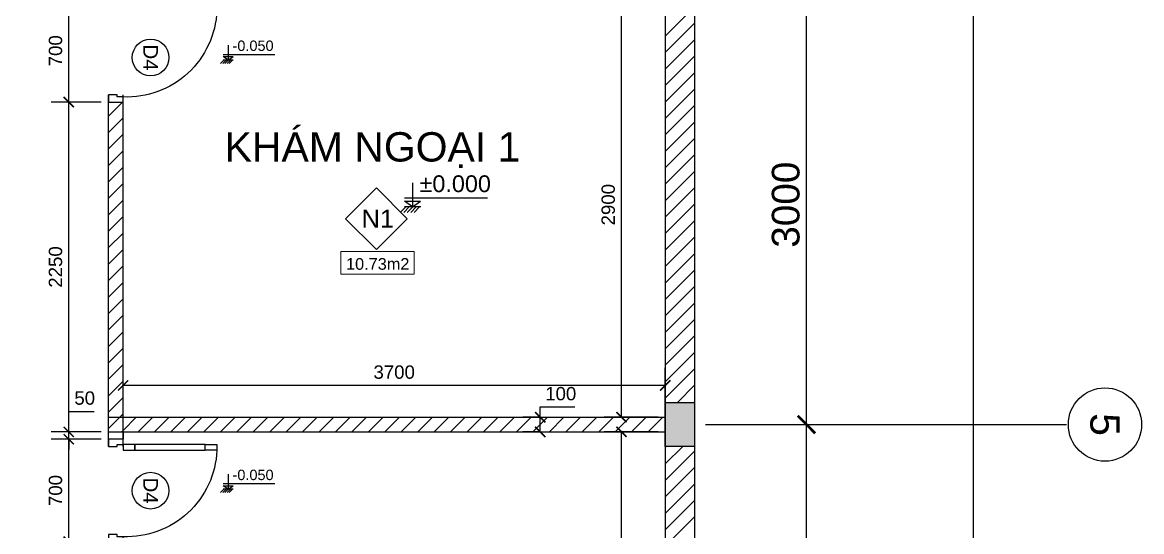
# Model space of a CAD drawing. Header units: millimetres. Extents: x -26398 to 135532, y -376633 to 43268.
# Drawn here: x 27697 to 35335, y -34718 to -31244 of the extents above; entities that cross this region are included whole.
import ezdxf
from ezdxf.enums import TextEntityAlignment as Align

# ---------------------------------------------------------------- set-up
doc = ezdxf.new("R2010")
doc.units = ezdxf.units.MM
for name, color, linetype in [('A-Door', 150, 'Continuous'), ('A5-KICHTHUOC', 251, 'Continuous'), ('cửa', 152, 'Continuous'), ('NT', 1, 'Continuous'), ('TƯỜNG', 52, 'Continuous')]:
    doc.layers.add(name, color=color, linetype=linetype)
doc.layers.add('A6-GHICHU', color=147, linetype='Continuous', lineweight=20)
doc.styles.add('GHICHU35', font='', dxfattribs={"width": 0.9, "height": 350})
doc.styles.get("Standard").update_dxf_attribs({"font": 'arial.ttf'})
doc.styles.add('TUANH', font='')
doc.styles.get('GHICHU35').set_extended_font_data('VNI-Helve')
doc.styles.get('TUANH').set_extended_font_data('VNI-Helve-Condense', bold=True)
doc.dimstyles.new('dimmatbang', dxfattribs={"dimscale": 70, "dimtxt": 2.7, "dimasz": 1.7, "dimexe": 1.7, "dimexo": 0.7, "dimtad": 1, "dimtoh": 1, "dimdec": 1, "dimtxsty": 'Standard', "dimblk": 'ARCHTICK', "dimcen": 2.5, "dimclrd": 1, "dimclre": 256, "dimadec": 0, "dimazin": 0, "dimtfac": 1, "dimtdec": 1, "dimtmove": 0, "dimatfit": 3, "dimfxl": 1, "dimarcsym": 0})

# ---------------------------------------------------------------- blocks, each defined once
blk = doc.blocks.new('_ArchTick')
at = {"color": 0, "linetype": 'ByBlock', "const_width": 0.15}
blk.add_lwpolyline([(-0.5, -0.5), (0.5, 0.5)], dxfattribs=at)
blk = doc.blocks.new('*D12')
at = {"lineweight": -2, "transparency": 16777216}
for p, q in [((32359.2, -33988.1), (33166.5, -33988.1)), ((32359.2, -36988.1), (33166.5, -36988.1))]:
    blk.add_line(p, q, dxfattribs=at)
at = {"color": 1, "lineweight": -2, "transparency": 16777216}
blk.add_line((33047.5, -36988.1), (33047.5, -33988.1), dxfattribs=at)
at = {"layer": 'DEFPOINTS', "color": 0, "transparency": 16777216}
for p in [(32310.2, -33988.1), (33047.5, -33988.1), (32310.2, -36988.1)]:
    blk.add_point(p, dxfattribs=at)
at = {"color": 1, "lineweight": -2, "transparency": 16777216, "xscale": 119, "yscale": 119, "zscale": 119}
for p, rotation in [((33047.5, -33988.1), 90), ((33047.5, -36988.1), 270)]:
    blk.add_blockref('_ArchTick', p, dxfattribs=dict(at, rotation=rotation))
at = {"color": 0, "transparency": 16777216, "insert": (32907.2, -35488.1), "char_height": 189, "attachment_point": 5, "rotation": 90}
blk.add_mtext('3000', dxfattribs=at)
blk = doc.blocks.new('*D13')
at = {"lineweight": -2, "transparency": 16777216}
for p, q in [((32359.2, -30988.1), (33166.5, -30988.1)), ((32359.2, -33988.1), (33166.5, -33988.1))]:
    blk.add_line(p, q, dxfattribs=at)
at = {"color": 1, "lineweight": -2, "transparency": 16777216}
blk.add_line((33047.5, -33988.1), (33047.5, -30988.1), dxfattribs=at)
at = {"layer": 'DEFPOINTS', "color": 0, "transparency": 16777216}
for p in [(32310.2, -30988.1), (33047.5, -30988.1), (32310.2, -33988.1)]:
    blk.add_point(p, dxfattribs=at)
at = {"color": 1, "lineweight": -2, "transparency": 16777216, "xscale": 119, "yscale": 119, "zscale": 119}
for p, rotation in [((33047.5, -30988.1), 90), ((33047.5, -33988.1), 270)]:
    blk.add_blockref('_ArchTick', p, dxfattribs=dict(at, rotation=rotation))
at = {"color": 0, "transparency": 16777216, "insert": (32907.2, -32488.1), "char_height": 189, "attachment_point": 5, "rotation": 90}
blk.add_mtext('3000', dxfattribs=at)
blk = doc.blocks.new('*D26')
at = {"lineweight": -2, "transparency": 16777216}
for p, q in [((33121, -18988.1), (34306.9, -18988.1)), ((33121, -56988.1), (34306.9, -56988.1))]:
    blk.add_line(p, q, dxfattribs=at)
at = {"color": 1, "lineweight": -2, "transparency": 16777216}
blk.add_line((34187.9, -56988.1), (34187.9, -18988.1), dxfattribs=at)
at = {"layer": 'DEFPOINTS', "color": 0, "transparency": 16777216}
for p in [(33072, -18988.1), (34187.9, -18988.1), (33072, -56988.1)]:
    blk.add_point(p, dxfattribs=at)
at = {"color": 1, "lineweight": -2, "transparency": 16777216, "xscale": 119, "yscale": 119, "zscale": 119}
for p, rotation in [((34187.9, -18988.1), 90), ((34187.9, -56988.1), 270)]:
    blk.add_blockref('_ArchTick', p, dxfattribs=dict(at, rotation=rotation))
at = {"color": 0, "transparency": 16777216, "insert": (34047.6, -37988.1), "char_height": 189, "attachment_point": 5, "rotation": 90}
blk.add_mtext('38000', dxfattribs=at)
blk = doc.blocks.new('A$C7DB75F4D')
at = {"layer": 'A-Door'}
for points in [[(625, 740), (625, 660), (665, 660), (665, 740)], [(625, 180), (625, 660), (665, 660), (665, 180)], [(625, 100), (625, 180), (665, 180), (665, 100)], [(35, 100), (35, 60), (50, 60), (50, 50), (50, 0), (0, 0), (0, 100)], [(665, 100), (700, 100), (700, 0), (650, 0), (650, 50), (650, 60), (665, 60)]]:
    blk.add_lwpolyline(points, close=True, dxfattribs=at)
at = {"layer": 'NT', "color": 1}
blk.add_arc((650, 125), 615.5, 92.32782, 182.32782, dxfattribs=at)
blk = doc.blocks.new('1-cote nen')
for p, q in [((-2, 267), (-2, 0)), ((-91, 102), (828, 102)), ((-2, 0), (-91, 63)), ((-91, 63), (88, 63)), ((90, 0), (-91, 0)), ((-2, 0), (88, 63)), ((-137, -60), (-77, 0)), ((-99, -60), (-39, 0)), ((-60, -60), (0, 0)), ((-21, -60), (39, 0)), ((17, -60), (77, 0))]:
    blk.add_line(p, q)
at = {"ltscale": 50, "style": 'GHICHU35', "width": 0.9}
blk.add_attdef('%%P0.000', (75, 164), '', height=187, dxfattribs=at)
blk = doc.blocks.new('*D105')
at = {"lineweight": -2, "transparency": 16777216}
for p, q in [((28235.5, -34088.1), (27894.8, -34088.1)), ((28235.5, -34788.1), (27894.8, -34788.1))]:
    blk.add_line(p, q, dxfattribs=at)
at = {"color": 1, "lineweight": -2, "transparency": 16777216}
blk.add_line((28013.8, -34788.1), (28013.8, -34088.1), dxfattribs=at)
at = {"layer": 'DEFPOINTS', "color": 0, "transparency": 16777216}
for p in [(28013.8, -34088.1), (28284.5, -34088.1), (28284.5, -34788.1)]:
    blk.add_point(p, dxfattribs=at)
at = {"color": 1, "lineweight": -2, "transparency": 16777216, "xscale": 70, "yscale": 70, "zscale": 70}
for p, rotation in [((28013.8, -34088.1), 90), ((28013.8, -34788.1), 270)]:
    blk.add_blockref('_ArchTick', p, dxfattribs=dict(at, rotation=rotation))
at = {"color": 0, "transparency": 16777216, "insert": (27923.6, -34438.1), "char_height": 91, "attachment_point": 5, "rotation": 90}
blk.add_mtext('700', dxfattribs=at)
blk = doc.blocks.new('*D93')
at = {"color": 1, "lineweight": -2, "transparency": 16777216}
for p, q in [((28013.8, -34038.1), (28013.8, -33898.1)), ((28013.8, -33898.1), (28187.6, -33898.1)), ((28013.8, -34088.1), (28013.8, -34038.1)), ((28013.8, -34088.1), (28013.8, -34158.1))]:
    blk.add_line(p, q, dxfattribs=at)
at = {"lineweight": -2, "transparency": 16777216}
for p, q in [((28235.5, -34038.1), (27894.8, -34038.1)), ((28235.5, -34088.1), (27894.8, -34088.1))]:
    blk.add_line(p, q, dxfattribs=at)
at = {"layer": 'DEFPOINTS', "color": 0, "transparency": 16777216}
for p in [(28013.8, -34038.1), (28284.5, -34038.1), (28284.5, -34088.1)]:
    blk.add_point(p, dxfattribs=at)
at = {"color": 1, "lineweight": -2, "transparency": 16777216, "xscale": 70, "yscale": 70, "zscale": 70}
for p, rotation in [((28013.8, -34038.1), 270), ((28013.8, -34088.1), 90)]:
    blk.add_blockref('_ArchTick', p, dxfattribs=dict(at, rotation=rotation))
at = {"color": 0, "transparency": 16777216, "insert": (28122.6, -33807.9), "char_height": 91, "attachment_point": 5}
blk.add_mtext('50', dxfattribs=at)
blk = doc.blocks.new('*D94')
at = {"lineweight": -2, "transparency": 16777216}
for p, q in [((28235.5, -31788.1), (27894.8, -31788.1)), ((28235.5, -34038.1), (27894.8, -34038.1))]:
    blk.add_line(p, q, dxfattribs=at)
at = {"color": 1, "lineweight": -2, "transparency": 16777216}
blk.add_line((28013.8, -34038.1), (28013.8, -31788.1), dxfattribs=at)
at = {"layer": 'DEFPOINTS', "color": 0, "transparency": 16777216}
for p in [(28013.8, -31788.1), (28284.5, -31788.1), (28284.5, -34038.1)]:
    blk.add_point(p, dxfattribs=at)
at = {"color": 1, "lineweight": -2, "transparency": 16777216, "xscale": 70, "yscale": 70, "zscale": 70}
for p, rotation in [((28013.8, -31788.1), 90), ((28013.8, -34038.1), 270)]:
    blk.add_blockref('_ArchTick', p, dxfattribs=dict(at, rotation=rotation))
at = {"color": 0, "transparency": 16777216, "insert": (27923.6, -32913.1), "char_height": 91, "attachment_point": 5, "rotation": 90}
blk.add_mtext('2250', dxfattribs=at)
blk = doc.blocks.new('*D95')
at = {"lineweight": -2, "transparency": 16777216}
for p, q in [((28235.5, -31088.1), (27894.8, -31088.1)), ((28235.5, -31788.1), (27894.8, -31788.1))]:
    blk.add_line(p, q, dxfattribs=at)
at = {"color": 1, "lineweight": -2, "transparency": 16777216}
blk.add_line((28013.8, -31788.1), (28013.8, -31088.1), dxfattribs=at)
at = {"layer": 'DEFPOINTS', "color": 0, "transparency": 16777216}
for p in [(28013.8, -31088.1), (28284.5, -31088.1), (28284.5, -31788.1)]:
    blk.add_point(p, dxfattribs=at)
at = {"color": 1, "lineweight": -2, "transparency": 16777216, "xscale": 70, "yscale": 70, "zscale": 70}
for p, rotation in [((28013.8, -31088.1), 90), ((28013.8, -31788.1), 270)]:
    blk.add_blockref('_ArchTick', p, dxfattribs=dict(at, rotation=rotation))
at = {"color": 0, "transparency": 16777216, "insert": (27923.6, -31438.1), "char_height": 91, "attachment_point": 5, "rotation": 90}
blk.add_mtext('700', dxfattribs=at)
blk = doc.blocks.new('*D127')
at = {"color": 1, "lineweight": -2, "transparency": 16777216}
for p, q in [((31231.2, -33938.1), (31231.2, -33868.1)), ((31231.2, -33868.1), (31467.1, -33868.1)), ((31231.2, -34038.1), (31231.2, -33938.1))]:
    blk.add_line(p, q, dxfattribs=at)
at = {"lineweight": -2, "transparency": 16777216}
for p, q in [((31216.4, -33938.1), (31112.2, -33938.1)), ((31216.4, -34038.1), (31112.2, -34038.1))]:
    blk.add_line(p, q, dxfattribs=at)
at = {"layer": 'DEFPOINTS', "color": 0, "transparency": 16777216}
for p in [(31231.2, -33938.1), (31265.4, -33938.1), (31265.4, -34038.1)]:
    blk.add_point(p, dxfattribs=at)
at = {"color": 1, "lineweight": -2, "transparency": 16777216, "xscale": 70, "yscale": 70, "zscale": 70}
for p, rotation in [((31231.2, -33938.1), 90), ((31231.2, -34038.1), 270)]:
    blk.add_blockref('_ArchTick', p, dxfattribs=dict(at, rotation=rotation))
at = {"color": 0, "transparency": 16777216, "insert": (31371, -33777.9), "char_height": 91, "attachment_point": 5}
blk.add_mtext('100', dxfattribs=at)
blk = doc.blocks.new('*D162')
at = {"lineweight": -2, "transparency": 16777216}
for p, q in [((32035.5, -34038.1), (31666.7, -34038.1)), ((32035.5, -36938.1), (31666.7, -36938.1))]:
    blk.add_line(p, q, dxfattribs=at)
at = {"color": 1, "lineweight": -2, "transparency": 16777216}
blk.add_line((31785.7, -36938.1), (31785.7, -34038.1), dxfattribs=at)
at = {"layer": 'DEFPOINTS', "color": 0, "transparency": 16777216}
for p in [(31785.7, -34038.1), (32084.5, -34038.1), (32084.5, -36938.1)]:
    blk.add_point(p, dxfattribs=at)
at = {"color": 1, "lineweight": -2, "transparency": 16777216, "xscale": 70, "yscale": 70, "zscale": 70}
for p, rotation in [((31785.7, -34038.1), 90), ((31785.7, -36938.1), 270)]:
    blk.add_blockref('_ArchTick', p, dxfattribs=dict(at, rotation=rotation))
at = {"color": 0, "transparency": 16777216, "insert": (31695.5, -35488.1), "char_height": 91, "attachment_point": 5, "rotation": 90}
blk.add_mtext('2900', dxfattribs=at)
blk = doc.blocks.new('*D163')
at = {"lineweight": -2, "transparency": 16777216}
for p, q in [((28384.5, -33889.1), (28384.5, -33602)), ((32084.5, -33889.1), (32084.5, -33602))]:
    blk.add_line(p, q, dxfattribs=at)
at = {"color": 1, "lineweight": -2, "transparency": 16777216}
blk.add_line((32084.5, -33721), (28384.5, -33721), dxfattribs=at)
at = {"layer": 'DEFPOINTS', "color": 0, "transparency": 16777216}
for p in [(28384.5, -33721), (28384.5, -33938.1), (32084.5, -33938.1)]:
    blk.add_point(p, dxfattribs=at)
at = {"color": 1, "lineweight": -2, "transparency": 16777216, "xscale": 70, "yscale": 70, "zscale": 70, "rotation": 180}
blk.add_blockref('_ArchTick', (28384.5, -33721), dxfattribs=at)
at = {"color": 1, "lineweight": -2, "transparency": 16777216, "xscale": 70, "yscale": 70, "zscale": 70}
blk.add_blockref('_ArchTick', (32084.5, -33721), dxfattribs=at)
at = {"color": 0, "transparency": 16777216, "insert": (30234.5, -33630.8), "char_height": 91, "attachment_point": 5}
blk.add_mtext('3700', dxfattribs=at)
blk = doc.blocks.new('*D164')
at = {"lineweight": -2, "transparency": 16777216}
for p, q in [((32035.5, -31038.1), (31666.7, -31038.1)), ((32035.5, -33938.1), (31666.7, -33938.1))]:
    blk.add_line(p, q, dxfattribs=at)
at = {"color": 1, "lineweight": -2, "transparency": 16777216}
blk.add_line((31785.7, -33938.1), (31785.7, -31038.1), dxfattribs=at)
at = {"layer": 'DEFPOINTS', "color": 0, "transparency": 16777216}
for p in [(31785.7, -31038.1), (32084.5, -31038.1), (32084.5, -33938.1)]:
    blk.add_point(p, dxfattribs=at)
at = {"color": 1, "lineweight": -2, "transparency": 16777216, "xscale": 70, "yscale": 70, "zscale": 70}
for p, rotation in [((31785.7, -31038.1), 90), ((31785.7, -33938.1), 270)]:
    blk.add_blockref('_ArchTick', p, dxfattribs=dict(at, rotation=rotation))
at = {"color": 0, "transparency": 16777216, "insert": (31695.5, -32488.1), "char_height": 91, "attachment_point": 5, "rotation": 90}
blk.add_mtext('2900', dxfattribs=at)

msp = doc.modelspace()

# ---------------------------------------------------------------- hatches: boundary and pattern name
h = msp.add_hatch()
h.set_pattern_fill('ANSI31', color=256, scale=25)
h.paths.add_polyline_path([(28384.47, -31788.06), (28284.47, -31788.06), (28284.47, -33938.06), (28384.47, -33938.06)])
h.paths.add_polyline_path([(28384.47, -33938.06), (28284.47, -33938.06), (28284.47, -34038.06), (28384.47, -34038.06)])
h = msp.add_hatch(color=1)
h.dxf.hatch_style = 1
h.paths.add_polyline_path([(32084.47, -33838.06), (32084.47, -34138.06), (32284.47, -34138.06), (32284.47, -33838.06)])

# ---------------------------------------------------------------- linework, layer by layer
at = {"linetype": 'Continuous'}
for p, q in [((32084.47, -31338.59), (32284.47, -31138.59)), ((32084.47, -31450.84), (32284.47, -31250.84)), ((32084.47, -31563.1), (32284.47, -31363.1)), ((32084.47, -31675.35), (32284.47, -31475.35)), ((32084.47, -31787.6), (32284.47, -31587.6)), ((32084.47, -31899.86), (32284.47, -31699.86)), ((32084.47, -32012.11), (32284.47, -31812.11)), ((32084.47, -32124.36), (32284.47, -31924.36)), ((32084.47, -32236.62), (32284.47, -32036.62)), ((32084.47, -32348.87), (32284.47, -32148.87)), ((32084.47, -32461.12), (32284.47, -32261.12)), ((32084.47, -32573.38), (32284.47, -32373.38)), ((32084.47, -32685.63), (32284.47, -32485.63)), ((32084.47, -32797.88), (32284.47, -32597.88)), ((32084.47, -32910.13), (32284.47, -32710.13)), ((32084.47, -33022.39), (32284.47, -32822.39)), ((32084.47, -33134.64), (32284.47, -32934.64)), ((32084.47, -33246.89), (32284.47, -33046.89)), ((32084.47, -33359.15), (32284.47, -33159.15)), ((32084.47, -33471.4), (32284.47, -33271.4)), ((32084.47, -33583.65), (32284.47, -33383.65)), ((32084.47, -33695.91), (32284.47, -33495.91)), ((32084.47, -33808.16), (32284.47, -33608.16)), ((32166.82, -33838.06), (32284.47, -33720.41)), ((32279.07, -33838.06), (32284.47, -33832.67)), ((28384.47, -34028.31), (28474.72, -33938.06)), ((28486.97, -34038.06), (28586.97, -33938.06)), ((28599.22, -34038.06), (28699.22, -33938.06)), ((28711.48, -34038.06), (28811.48, -33938.06)), ((28823.73, -34038.06), (28923.73, -33938.06)), ((28935.98, -34038.06), (29035.98, -33938.06)), ((29048.24, -34038.06), (29148.24, -33938.06)), ((29160.49, -34038.06), (29260.49, -33938.06)), ((29272.74, -34038.06), (29372.74, -33938.06)), ((29385, -34038.06), (29485, -33938.06)), ((29497.25, -34038.06), (29597.25, -33938.06)), ((29609.5, -34038.06), (29709.5, -33938.06)), ((29721.76, -34038.06), (29821.76, -33938.06)), ((29834.01, -34038.06), (29934.01, -33938.06)), ((29946.26, -34038.06), (30046.26, -33938.06)), ((30058.52, -34038.06), (30158.52, -33938.06)), ((30170.77, -34038.06), (30270.77, -33938.06)), ((30283.02, -34038.06), (30383.02, -33938.06)), ((30395.28, -34038.06), (30495.28, -33938.06)), ((30507.53, -34038.06), (30607.53, -33938.06)), ((30619.78, -34038.06), (30719.78, -33938.06)), ((30732.03, -34038.06), (30832.03, -33938.06)), ((30844.29, -34038.06), (30944.29, -33938.06)), ((30956.54, -34038.06), (31056.54, -33938.06)), ((31068.79, -34038.06), (31168.79, -33938.06)), ((31181.05, -34038.06), (31281.05, -33938.06)), ((31293.3, -34038.06), (31393.3, -33938.06)), ((31405.55, -34038.06), (31505.55, -33938.06)), ((31517.81, -34038.06), (31617.81, -33938.06)), ((31630.06, -34038.06), (31730.06, -33938.06)), ((31742.31, -34038.06), (31842.31, -33938.06)), ((31854.57, -34038.06), (31954.57, -33938.06)), ((31966.82, -34038.06), (32066.82, -33938.06)), ((32079.07, -34038.06), (32084.47, -34032.67)), ((32084.47, -34144.92), (32091.33, -34138.06)), ((32084.47, -34257.17), (32203.58, -34138.06)), ((32084.47, -34369.43), (32284.47, -34169.43)), ((32084.47, -34481.68), (32284.47, -34281.68)), ((32084.47, -34593.93), (32284.47, -34393.93)), ((32084.47, -34706.19), (32284.47, -34506.19)), ((32084.47, -34818.44), (32284.47, -34618.44))]:
    msp.add_line(p, q, dxfattribs=at)
msp.add_line((33166.54, -33988.06), (34823.25, -33988.06))
for points in [[(32284.47, -34138.06), (32084.47, -34138.06), (32084.47, -33838.06), (32284.47, -33838.06)], [(28384.47, -34038.06), (28384.47, -34088.06), (28284.47, -34088.06), (28284.47, -34038.06)]]:
    msp.add_lwpolyline(points, close=True)
for centre, radius in [((28572.48, -31484.2), 125.19), ((35084.95, -33988.06), 250), ((28572.48, -34439.05), 125.19)]:
    msp.add_circle(centre, radius)
at = {"layer": 'A6-GHICHU', "ltscale": 0.5}
for points in [[(30113.43, -32794.07), (30323.58, -32583.91), (30113.43, -32373.76), (29903.27, -32583.91)], [(29870.21, -32807.58), (30371.27, -32807.58), (30371.27, -32962.08), (29870.21, -32962.08)]]:
    msp.add_lwpolyline(points, close=True, dxfattribs=at)
at = {"layer": 'TƯỜNG'}
for p, q in [((32284.47, -18988.06), (32284.47, -50988.06)), ((32084.47, -19188.06), (32084.47, -50788.06)), ((28284.47, -34138.06), (28284.47, -31738.06)), ((28384.47, -34138.06), (28384.47, -31738.06)), ((28284.47, -33938.06), (32084.47, -33938.06)), ((28284.47, -34038.06), (32084.47, -34038.06))]:
    msp.add_line(p, q, dxfattribs=at)
msp.add_lwpolyline([(32284.47, -18988.06), (32284.47, -56988.06), (22284.47, -56988.06), (22284.47, -18988.06), (23818.5, -18988.06)], dxfattribs=at)

# ---------------------------------------------------------------- block references
at = {"layer": 'A5-KICHTHUOC', "ltscale": 0.5}
ref = msp.add_blockref('1-cote nen', (29102.45, -31501.73), dxfattribs=dict(at, xscale=0.3822541714018616, yscale=0.3822541714018616, zscale=0.3822541714018616))
ref.add_attrib('%%P0.000', '-0.050', (29131.3, -31439.07), dxfattribs={"layer": '0', "color": 4, "ltscale": 50, "height": 70.788})
ref = msp.add_blockref('1-cote nen', (30360.73, -32503.43), dxfattribs=dict(at, xscale=0.61735318627815, yscale=0.61735318627815, zscale=0.61735318627815))
ref.add_attrib('%%P0.000', '%%P0.000', (30407.33, -32402.21), dxfattribs={"layer": '0', "color": 4, "ltscale": 50, "height": 114.325})
ref = msp.add_blockref('1-cote nen', (29102.45, -34429.64), dxfattribs=dict(at, xscale=0.3822541714018616, yscale=0.3822541714018616, zscale=0.3822541714018616))
ref.add_attrib('%%P0.000', '-0.050', (29131.3, -34366.97), dxfattribs={"layer": '0', "color": 4, "ltscale": 50, "height": 70.788})
at = {"layer": 'cửa', "xscale": -1, "rotation": 270}
for p in [(28284.47, -31788.06), (28284.47, -34788.06)]:
    msp.add_blockref('A$C7DB75F4D', p, dxfattribs=at)

# ---------------------------------------------------------------- texts
msp.add_text('KHÁM NGOẠI 1', height=200).set_placement((30086.41, -32093.57), align=Align.MIDDLE_CENTER)
at = {"layer": 'A6-GHICHU', "ltscale": 0.5, "attachment_point": 5, "style": 'TUANH'}
for s, insert, char_height in [('{\\fArial|b0|i0|c0|p34;N1}', (30122.77, -32583.67), 123.835), ('{\\fArial|b0|i0|c163|p34;10.73\\fArial|b0|i0|c0|p34;m2}', (30122.1, -32892.83), 79.5593)]:
    msp.add_mtext(s, dxfattribs=dict(at, insert=insert, char_height=char_height))
at = {"layer": 'TƯỜNG'}
for s, height, p in [('D4', 100.154, (28572.48, -31484.2)), ('5', 200, (35084.95, -33988.06)), ('D4', 100.154, (28572.48, -34439.05))]:
    msp.add_text(s, height=height, rotation=270, dxfattribs=at).set_placement(p, align=Align.MIDDLE_CENTER)

# ---------------------------------------------------------------- dimensions: what is measured, and where the dimension line sits
dim = msp.add_linear_dim(base=(34187.89, -18988.06), p1=(33071.98, -56988.06), p2=(33071.98, -18988.06), angle=90, dimstyle='dimmatbang')
dim.commit()
dim.dimension.update_dxf_attribs({"geometry": '*D26', "text_midpoint": (34187.89, -37988.06), "dimtype": 160})
for base, p1, p2, picture, middle in [((33047.54, -30988.06), (32310.17, -33988.06), (32310.17, -30988.06), '*D13', (32907.23, -32488.06)), ((33047.54, -33988.06), (32310.17, -36988.06), (32310.17, -33988.06), '*D12', (32907.23, -35488.06))]:
    dim = msp.add_linear_dim(base=base, p1=p1, p2=p2, angle=270, dimstyle='dimmatbang')
    dim.commit()
    dim.dimension.update_dxf_attribs({"geometry": picture, "text_midpoint": middle})
for base, p1, p2, picture, middle in [((31785.74, -31038.06), (32084.47, -33938.06), (32084.47, -31038.06), '*D164', (31695.53, -32488.06)), ((28013.8, -31088.06), (28284.47, -31788.06), (28284.47, -31088.06), '*D95', (27923.58, -31438.06)), ((28013.8, -31788.06), (28284.47, -34038.06), (28284.47, -31788.06), '*D94', (27923.58, -32913.06)), ((28013.8, -34038.06), (28284.47, -34088.06), (28284.47, -34038.06), '*D93', (28122.57, -33807.85)), ((31231.18, -33938.06), (31265.4, -34038.06), (31265.4, -33938.06), '*D127', (31371.02, -33777.85)), ((28013.8, -34088.06), (28284.47, -34788.06), (28284.47, -34088.06), '*D105', (27923.58, -34438.06)), ((31785.74, -34038.06), (32084.47, -36938.06), (32084.47, -34038.06), '*D162', (31695.53, -35488.06))]:
    dim = msp.add_linear_dim(base=base, p1=p1, p2=p2, angle=90, dimstyle='dimmatbang', override={"dimtxt": 1.3, "dimasz": 1})
    dim.commit()
    dim.dimension.update_dxf_attribs({"geometry": picture, "text_midpoint": middle})
dim = msp.add_linear_dim(base=(28384.47, -33721), p1=(32084.47, -33938.06), p2=(28384.47, -33938.06), dimstyle='dimmatbang', override={"dimtxt": 1.3, "dimasz": 1})
dim.commit()
dim.dimension.update_dxf_attribs({"geometry": '*D163', "text_midpoint": (30234.47, -33630.76)})

doc.saveas('drawing.dxf')
